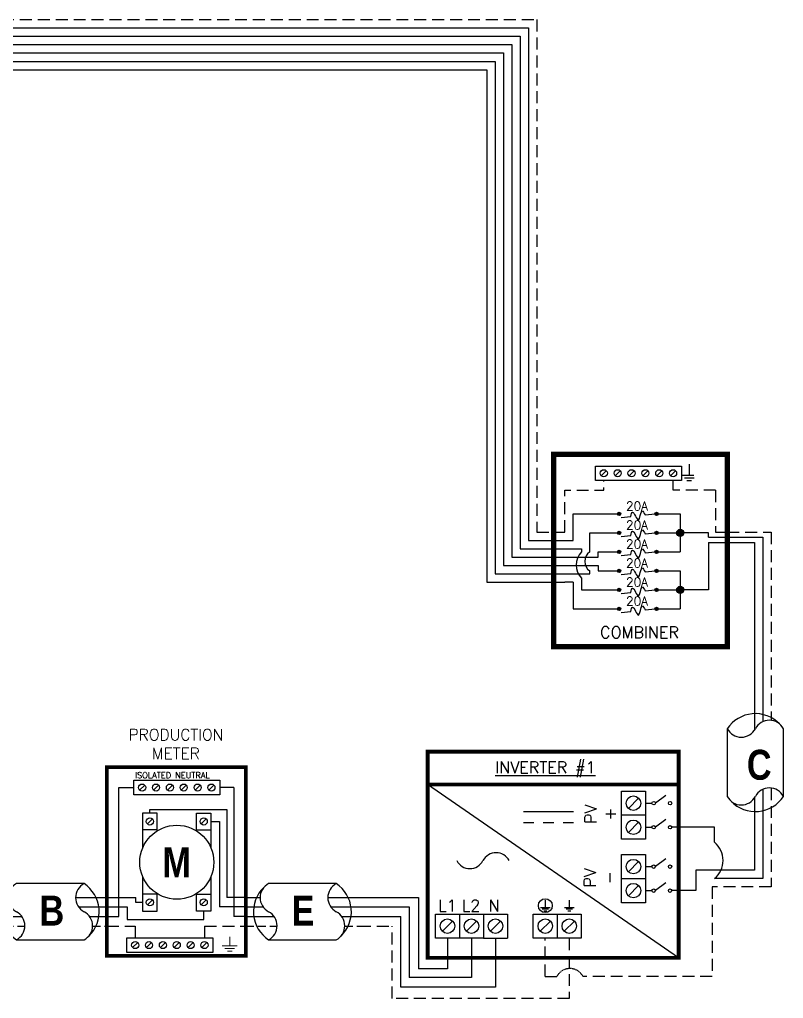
# Model space of a CAD drawing. Header units: feet. Extents: x 16882 to 17651, y 14556 to 15104.
# Drawn here: x 17396.9 to 17636.6, y 14761.6 to 15068.6 of the extents above; entities that cross this region are included whole.
import ezdxf

# ---------------------------------------------------------------- set-up
doc = ezdxf.new("R2010")
doc.units = ezdxf.units.FT
doc.header["$MEASUREMENT"] = 0
doc.linetypes.add('HIDDEN', pattern=[0.375, 0.25, -0.125])
doc.layers.add('TEXT', color=7, linetype='Continuous')
doc.styles.add('ONE LINE TXT', font='techb___.ttf')
doc.styles.get("Standard").update_dxf_attribs({"font": 'simplex.shx'})

# ---------------------------------------------------------------- blocks, each defined once
blk = doc.blocks.new('3stringCombiner')
at = {"linetype": 'Continuous'}
h = blk.add_hatch(color=7, dxfattribs=at)
h.dxf.hatch_style = 1
edge = h.paths.add_edge_path()
edge.add_arc((20.51, 41.65), 0.513, 0, 360)
h = blk.add_hatch(color=7, dxfattribs=at)
h.dxf.hatch_style = 1
edge = h.paths.add_edge_path()
edge.add_arc((32.29, 41.65), 0.513, 0, 360)
h = blk.add_hatch(color=7, dxfattribs=at)
h.dxf.hatch_style = 1
edge = h.paths.add_edge_path()
edge.add_arc((20.51, 35.69), 0.513, 0, 360)
h = blk.add_hatch(color=7, dxfattribs=at)
h.dxf.hatch_style = 1
edge = h.paths.add_edge_path()
edge.add_arc((32.29, 35.69), 0.513, 0, 360)
h = blk.add_hatch(color=254, dxfattribs=at)
h.dxf.hatch_style = 1
edge = h.paths.add_edge_path()
edge.add_arc((39.7, 35.69), 1.11, 0, 360)
h = blk.add_hatch(color=7, dxfattribs=at)
h.dxf.hatch_style = 1
edge = h.paths.add_edge_path()
edge.add_arc((20.51, 29.73), 0.513, 0, 360)
h = blk.add_hatch(color=7, dxfattribs=at)
h.dxf.hatch_style = 1
edge = h.paths.add_edge_path()
edge.add_arc((32.29, 29.73), 0.513, 0, 360)
h = blk.add_hatch(color=253, dxfattribs=at)
h.dxf.hatch_style = 1
edge = h.paths.add_edge_path()
edge.add_arc((20.51, 23.77), 0.513, 0, 360)
h = blk.add_hatch(color=253, dxfattribs=at)
h.dxf.hatch_style = 1
edge = h.paths.add_edge_path()
edge.add_arc((32.29, 23.77), 0.513, 0, 360)
h = blk.add_hatch(color=254, dxfattribs=at)
h.dxf.hatch_style = 1
edge = h.paths.add_edge_path()
edge.add_arc((39.7, 17.8), 1.11, 0, 360)
h = blk.add_hatch(color=253, dxfattribs=at)
h.dxf.hatch_style = 1
edge = h.paths.add_edge_path()
edge.add_arc((20.51, 17.8), 0.513, 0, 360)
h = blk.add_hatch(color=253, dxfattribs=at)
h.dxf.hatch_style = 1
edge = h.paths.add_edge_path()
edge.add_arc((32.29, 17.8), 0.513, 0, 360)
h = blk.add_hatch(color=253, dxfattribs=at)
h.dxf.hatch_style = 1
edge = h.paths.add_edge_path()
edge.add_arc((20.51, 11.84), 0.513, 0, 360)
h = blk.add_hatch(color=253, dxfattribs=at)
h.dxf.hatch_style = 1
edge = h.paths.add_edge_path()
edge.add_arc((32.29, 11.84), 0.513, 0, 360)
at = {"color": 1, "linetype": 'Continuous'}
for p, q in [((13.11, 52.12), (13.11, 56.66)), ((13.11, 56.66), (40.06, 56.66)), ((40.06, 56.66), (40.06, 52.12)), ((40.06, 52.12), (13.11, 52.12)), ((21.11, 40.47), (24.21, 40.81)), ((28.68, 41.3), (31.78, 41.65)), ((21.12, 34.51), (24.22, 34.85)), ((28.69, 35.34), (31.79, 35.69)), ((21.12, 28.54), (24.22, 28.89)), ((28.69, 29.38), (31.79, 29.73)), ((21.11, 22.58), (24.21, 22.93)), ((28.68, 23.42), (31.78, 23.77)), ((21.12, 16.62), (24.22, 16.97)), ((28.69, 17.46), (31.79, 17.8)), ((21.12, 10.66), (24.22, 11.01)), ((28.69, 11.5), (31.79, 11.84))]:
    blk.add_line(p, q, dxfattribs=at)
at = {"color": 4, "linetype": 'Continuous'}
for p, q in [((16.49, 55.18), (14.92, 53.6)), ((20.84, 55.18), (19.27, 53.6)), ((25.19, 55.18), (23.62, 53.6)), ((29.54, 55.18), (27.97, 53.6)), ((33.89, 55.18), (32.32, 53.6)), ((38.25, 55.18), (36.67, 53.6))]:
    blk.add_line(p, q, dxfattribs=at)
at = {"color": 92, "linetype": 'HIDDEN', "ltscale": 15}
for p, q in [((37.46, 49.04), (37.46, 52.12)), ((50.81, 49.04), (37.46, 49.04)), ((50.81, 49.04), (50.81, 35.92)), ((0, 35.92), (3.44, 35.92)), ((50.81, 35.92), (54.46, 35.92))]:
    blk.add_line(p, q, dxfattribs=at)
at = {"color": 7, "linetype": 'Continuous'}
for p, q in [((48.55, 35.69), (39.7, 35.69)), ((48.55, 34.31), (48.55, 35.69)), ((48.55, 34.31), (54.46, 34.31)), ((0, 33.3), (3.44, 33.3)), ((0, 28.06), (3.43, 28.06)), ((0, 22.81), (3.44, 22.81))]:
    blk.add_line(p, q, dxfattribs=at)
at = {"color": 253, "linetype": 'Continuous'}
for p, q in [((48.55, 32.71), (48.55, 17.8)), ((48.55, 32.71), (54.46, 32.71)), ((0, 30.68), (3.44, 30.68)), ((0, 25.43), (3.44, 25.43)), ((0, 20.19), (3.44, 20.19)), ((6.06, 20.19), (6.06, 11.84)), ((48.55, 17.8), (39.7, 17.8)), ((6.06, 11.84), (13.92, 11.84))]:
    blk.add_line(p, q, dxfattribs=at)
at = {"lineweight": 50, "const_width": 1.71}
blk.add_lwpolyline([(54.46, 0), (0, 0), (0, 60.34), (54.46, 60.34)], close=True, dxfattribs=at)
blk.add_lwpolyline([(54.46, 0), (0, 0), (0, 60.34), (54.46, 60.34)], close=True, dxfattribs=at)
at = {"color": 92, "linetype": 'HIDDEN', "ltscale": 15, "flags": 128}
for points in [[(42.53, 57.24), (42.53, 53.74)], [(40.18, 53.74), (44.87, 53.74)], [(44.05, 52.87), (41, 52.87)], [(3.44, 35.92), (3.44, 49.04), (15.71, 49.04), (15.71, 52.12)], [(43.24, 52.01), (41.81, 52.01)]]:
    blk.add_lwpolyline(points, dxfattribs=at)
at = {"color": 7, "linetype": 'Continuous', "flags": 128}
for points in [[(3.44, 33.3), (6.06, 33.3), (6.06, 41.65), (13.92, 41.65)], [(13.92, 41.65), (20.51, 41.65)], [(32.29, 41.65), (39.7, 41.65)], [(39.7, 41.65), (39.7, 29.73)], [(11.3, 29.73), (11.3, 35.69), (13.92, 35.69)], [(13.92, 35.69), (20.51, 35.69)], [(13.92, 35.69), (20.51, 35.69)], [(32.29, 35.69), (39.7, 35.69)], [(3.43, 28.06), (13.92, 28.06), (13.92, 29.73)], [(13.92, 29.73), (20.51, 29.73)], [(13.92, 29.73), (20.51, 29.73)], [(32.29, 29.73), (39.7, 29.73)], [(3.44, 22.81), (11.3, 22.81), (11.3, 23.77)]]:
    blk.add_lwpolyline(points, dxfattribs=at)
at = {"color": 253, "linetype": 'Continuous', "flags": 128}
for points in [[(3.44, 30.68), (8.68, 30.68), (8.68, 29.73)], [(3.44, 25.43), (13.92, 25.43), (13.92, 23.77)], [(13.92, 23.77), (20.51, 23.77)], [(13.92, 23.77), (20.51, 23.77)], [(32.29, 23.77), (39.7, 23.77)], [(39.7, 23.77), (39.7, 11.84)], [(6.06, 20.19), (3.44, 20.19)], [(8.68, 21.46), (8.68, 17.8), (13.92, 17.8)], [(13.92, 17.8), (20.51, 17.8)], [(13.92, 17.8), (20.51, 17.8)], [(32.29, 17.8), (39.7, 17.8)], [(13.92, 11.84), (20.51, 11.84)], [(32.29, 11.84), (39.7, 11.84)]]:
    blk.add_lwpolyline(points, dxfattribs=at)
at = {"color": 4, "linetype": 'Continuous'}
for centre in [(15.71, 54.39), (20.06, 54.39), (24.41, 54.39), (28.76, 54.39), (33.11, 54.39), (37.46, 54.39)]:
    blk.add_circle(centre, 1.11, dxfattribs=at)
at = {"color": 7, "linetype": 'Continuous'}
for centre, radius in [((20.51, 41.65), 0.513), ((32.29, 41.65), 0.513), ((20.51, 35.69), 0.513), ((32.29, 35.69), 0.513), ((39.7, 35.69), 1.11), ((39.7, 35.69), 1.11), ((20.51, 29.73), 0.513), ((32.29, 29.73), 0.513), ((39.7, 17.8), 1.11), ((39.7, 17.8), 1.11)]:
    blk.add_circle(centre, radius, dxfattribs=at)
at = {"color": 253, "linetype": 'Continuous'}
for centre in [(20.51, 23.77), (32.29, 23.77), (20.51, 17.8), (32.29, 17.8), (20.51, 11.84), (32.29, 11.84)]:
    blk.add_circle(centre, 0.513, dxfattribs=at)
blk.add_arc((12.9, 25.59), 5.91, 135.6055, 224.3945, dxfattribs=at)
at = {"color": 7, "linetype": 'Continuous'}
blk.add_arc((13.34, 26.75), 3.61, 124.3567, 235.6433, dxfattribs=at)
at = {"color": 1, "linetype": 'Continuous'}
for points in [[(24.21, 40.81), (24.72, 42.21), (26.59, 39.72), (27.74, 42.55), (28.68, 41.3)], [(24.22, 34.85), (24.73, 36.25), (26.6, 33.76), (27.76, 36.59), (28.69, 35.34)], [(24.22, 28.89), (24.73, 30.29), (26.6, 27.8), (27.76, 30.63), (28.69, 29.38)], [(24.21, 22.93), (24.72, 24.33), (26.59, 21.84), (27.74, 24.67), (28.68, 23.42)], [(24.22, 16.97), (24.73, 18.37), (26.6, 15.87), (27.76, 18.71), (28.69, 17.46)], [(24.22, 11.01), (24.73, 12.41), (26.6, 9.91), (27.76, 12.75), (28.69, 11.5)]]:
    blk.add_spline(points, degree=3, dxfattribs=at)
for p in [(22.67, 42.72), (22.68, 36.76), (22.68, 30.8), (22.67, 24.83), (22.68, 18.87), (22.68, 12.91)]:
    blk.add_text('20A', height=2.778, dxfattribs=at).set_placement(p)
at = {"color": 1, "insert": (26.91, 4.5), "char_height": 3.658, "attachment_point": 5}
blk.add_mtext_dynamic_manual_height_columns('COMBINER', width=1.1897, gutter_width=7.17, heights=[0], dxfattribs=at)
blk = doc.blocks.new('*U13')
at = {"color": 7, "linetype": 'Continuous'}
for p, q in [((-7.14, 13.31), (-28.39, 13.31)), ((-28.39, -4.31), (-7.14, -4.31))]:
    blk.add_line(p, q, dxfattribs=at)
at = {"color": 7}
for p, q in [((-35.53, 9), (-31.05, 9)), ((-9.81, 9), (0, 9))]:
    blk.add_line(p, q, dxfattribs=at)
at = {"color": 10}
for p, q in [((-35.53, 6), (-30.11, 6)), ((-8.87, 6), (0, 6))]:
    blk.add_line(p, q, dxfattribs=at)
at = {"color": 253}
for p, q in [((-35.53, 3), (-26.66, 3)), ((-5.41, 3), (0, 3))]:
    blk.add_line(p, q, dxfattribs=at)
at = {"color": 92, "linetype": 'HIDDEN', "ltscale": 10}
for p, q in [((-4.48, 0), (0, 0)), ((-35.53, 0), (-25.72, 0))]:
    blk.add_line(p, q, dxfattribs=at)
at = {"linetype": 'Continuous'}
for centre, start, end in [((-26.08, 8.91), 117.6639, 242.3361), ((-4.83, 8.91), 117.6639, 242.3361), ((-30.7, 0.09), 297.6639, 62.3361), ((-9.45, 0.09), 297.6639, 62.3361)]:
    blk.add_arc(centre, 4.98, start, end, dxfattribs=at)
at = {"color": 7, "linetype": 'Continuous'}
for centre, start, end in [((-12.99, 4.5), 313.9732, 56.4265), ((-22.54, 4.5), 133.9732, 236.4265)]:
    blk.add_arc(centre, 10.58, start, end, dxfattribs=at)
blk = doc.blocks.new('productionMeter')
at = {"color": 253, "linetype": 'Continuous'}
for p, q in [((-39.9, 3), (-39.9, 43.45)), ((-39.9, 43.45), (-35.13, 43.45)), ((-3.71, 43.45), (-8.18, 43.45)), ((-3.71, 43.45), (-3.71, 3)), ((-43.61, 3), (-39.9, 3)), ((0, 3), (-3.71, 3))]:
    blk.add_line(p, q, dxfattribs=at)
at = {"color": 1, "linetype": 'Continuous'}
for p, q in [((-35.13, 41.18), (-35.13, 45.72)), ((-35.13, 45.72), (-8.18, 45.72)), ((-8.18, 45.72), (-8.18, 41.18)), ((-8.18, 41.18), (-35.13, 41.18)), ((-32.38, 35.4), (-32.38, 24.5)), ((-27.84, 35.4), (-32.38, 35.4)), ((-27.84, 29.86), (-27.84, 35.4)), ((-15.47, 29.86), (-15.47, 35.4)), ((-15.47, 35.4), (-10.93, 35.4)), ((-10.93, 35.4), (-10.93, 24.5)), ((-27.84, 30.21), (-32.38, 30.21)), ((-15.47, 30.21), (-10.93, 30.21)), ((-32.38, 15.55), (-32.38, 4.64)), ((-10.93, 15.55), (-10.93, 4.64)), ((-27.84, 10.04), (-32.38, 10.04)), ((-27.84, 4.64), (-27.84, 10.18)), ((-15.47, 4.64), (-15.47, 10.18)), ((-15.47, 10.04), (-10.93, 10.04)), ((-32.38, 4.64), (-27.84, 4.64)), ((-10.93, 4.64), (-15.47, 4.64)), ((-37.32, -8.24), (-37.32, -3.7)), ((-37.32, -3.7), (-10.37, -3.7)), ((-10.37, -3.7), (-10.37, -8.24)), ((-10.37, -8.24), (-37.32, -8.24))]:
    blk.add_line(p, q, dxfattribs=at)
at = {"color": 4, "linetype": 'Continuous'}
for p, q in [((-31.74, 44.23), (-33.32, 42.66)), ((-27.39, 44.23), (-28.97, 42.66)), ((-23.04, 44.23), (-24.62, 42.66)), ((-18.69, 44.23), (-20.26, 42.66)), ((-14.34, 44.23), (-15.91, 42.66)), ((-9.99, 44.23), (-11.56, 42.66)), ((-29.33, 33.59), (-30.9, 32.02)), ((-12.41, 33.59), (-13.98, 32.02)), ((-29.33, 8.23), (-30.9, 6.66)), ((-12.41, 8.23), (-13.98, 6.66)), ((-33.93, -5.19), (-35.51, -6.76)), ((-29.58, -5.19), (-31.15, -6.76)), ((-25.23, -5.19), (-26.8, -6.76)), ((-20.88, -5.19), (-22.45, -6.76)), ((-16.53, -5.19), (-18.1, -6.76)), ((-12.18, -5.19), (-13.75, -6.76))]:
    blk.add_line(p, q, dxfattribs=at)
at = {"color": 7}
for p, q in [((-30.11, 35.4), (-30.11, 36.59)), ((-30.11, 36.59), (-5.98, 36.59)), ((-5.98, 36.59), (-5.98, 9)), ((-43.61, 9), (-34.54, 9)), ((-34.54, 7.44), (-34.54, 9)), ((-32.38, 7.44), (-34.54, 7.44)), ((0, 9), (-5.98, 9))]:
    blk.add_line(p, q, dxfattribs=at)
at = {"color": 10, "linetype": 'Continuous'}
for p, q in [((-10.93, 32.81), (-8.25, 32.81)), ((-8.25, 32.81), (-8.25, 6)), ((-43.61, 6), (-37.24, 6)), ((-37.24, 6), (-37.24, 2.05)), ((-13.2, 2.05), (-13.2, 4.64)), ((0, 6), (-8.25, 6)), ((-37.24, 2.05), (-13.2, 2.05))]:
    blk.add_line(p, q, dxfattribs=at)
at = {"color": 92, "linetype": 'HIDDEN', "ltscale": 15}
for p, q in [((-43.61, 0), (-34.72, 0)), ((-12.97, 0), (-12.97, -3.7)), ((-12.97, 0), (0, 0)), ((-34.72, 0), (-34.72, -3.7))]:
    blk.add_line(p, q, dxfattribs=at)
at = {"lineweight": 50, "const_width": 1.19}
blk.add_lwpolyline([(-43.61, -9.34), (-43.61, 49.84), (0, 49.84), (0, -9.34)], close=True, dxfattribs=at)
at = {"color": 92, "linetype": 'Continuous', "lineweight": 5, "ltscale": 0.05, "flags": 128}
for points in [[(-5.04, -3.33), (-5.04, -6.18)], [(-2.7, -6.18), (-7.38, -6.18)], [(-6.57, -7.05), (-3.51, -7.05)], [(-5.76, -7.91), (-4.32, -7.91)]]:
    blk.add_lwpolyline(points, dxfattribs=at)
at = {"color": 4, "linetype": 'Continuous'}
for centre in [(-32.53, 43.45), (-28.18, 43.45), (-23.83, 43.45), (-19.48, 43.45), (-15.13, 43.45), (-10.78, 43.45), (-30.11, 32.81), (-13.2, 32.81), (-30.11, 7.44), (-13.2, 7.44), (-34.72, -5.97), (-30.37, -5.97), (-26.02, -5.97), (-21.67, -5.97), (-17.32, -5.97), (-12.97, -5.97)]:
    blk.add_circle(centre, 1.11, dxfattribs=at)
at = {"linetype": 'Continuous'}
blk.add_circle((-21.65, 20.02), 11.62, dxfattribs=at)
at = {"color": 4, "linetype": 'Continuous'}
blk.add_text('ISOLATED NEUTRAL', height=1.8743, dxfattribs=at).set_placement((-34.77, 46.37))
at = {"color": 253, "linetype": 'Continuous', "style": 'ONE LINE TXT'}
blk.add_text('M', height=9.38, dxfattribs=at).set_placement((-26.21, 15.31))
at = {"color": 1, "insert": (-21.93, 57.08), "char_height": 3.5433, "attachment_point": 5}
blk.add_mtext_dynamic_manual_height_columns('PRODUCTION METER', width=1.3203, gutter_width=7.17, heights=[0], dxfattribs=at)
blk = doc.blocks.new('*U17')
at = {"color": 7}
blk.add_blockref('productionMeter', (0, 0), dxfattribs=at)

msp = doc.modelspace()

# ---------------------------------------------------------------- linework, layer by layer
at = {"color": 7, "linetype": 'Continuous'}
for p, q in [((17266.75, 15066.01), (17556.64, 15066.01)), ((17556.64, 15066.01), (17556.64, 14905.24)), ((17270.35, 15060.77), (17551.4, 15060.77)), ((17551.4, 15060.77), (17551.4, 14899.99)), ((17271.86, 15055.52), (17546.15, 15055.52)), ((17546.15, 15055.52), (17546.15, 14894.75)), ((17556.64, 14905.24), (17564.52, 14905.24)), ((17618.99, 14906.25), (17630.15, 14906.25)), ((17630.15, 14906.25), (17630.15, 14848.42)), ((17551.4, 14899.99), (17564.52, 14899.99)), ((17546.15, 14894.75), (17564.52, 14894.75)), ((17618.98, 14846.19), (17618.98, 14824.95)), ((17636.6, 14824.95), (17636.6, 14846.19)), ((17603.72, 14774.34), (17524.95, 14828.71)), ((17630.15, 14827.17), (17630.15, 14799.17)), ((17570.77, 14820.1), (17555.01, 14820.1)), ((17558.3, 14816.69), (17555.01, 14816.69)), ((17564.54, 14816.69), (17561.24, 14816.69)), ((17570.77, 14816.69), (17567.48, 14816.69)), ((17614.98, 14815.29), (17601.58, 14815.29)), ((17614.98, 14810.57), (17614.98, 14815.29)), ((17630.15, 14799.17), (17614.98, 14799.17)), ((17503.41, 14793.29), (17522.11, 14793.29)), ((17522.11, 14793.29), (17522.11, 14770.91)), ((17531.17, 14780.5), (17531.17, 14770.91)), ((17531.17, 14770.91), (17522.11, 14770.91))]:
    msp.add_line(p, q, dxfattribs=at)
at = {"color": 253, "linetype": 'Continuous'}
for p, q in [((17267.38, 15063.39), (17554.02, 15063.39)), ((17554.02, 15063.39), (17554.02, 14902.62)), ((17271.95, 15058.15), (17548.77, 15058.15)), ((17548.77, 15058.15), (17548.77, 14897.37)), ((17269.93, 15052.9), (17543.53, 15052.9)), ((17543.53, 15052.9), (17543.53, 14892.13)), ((17618.99, 14904.64), (17627.53, 14904.64)), ((17627.53, 14904.64), (17627.53, 14845.75)), ((17554.02, 14902.62), (17564.52, 14902.62)), ((17548.77, 14897.37), (17564.52, 14897.37)), ((17543.53, 14892.13), (17564.52, 14892.13)), ((17627.53, 14824.51), (17627.53, 14801.79)), ((17627.53, 14801.79), (17609.07, 14801.79)), ((17609.07, 14801.79), (17609.07, 14795.4)), ((17609.07, 14795.4), (17601.58, 14795.4)), ((17503.41, 14787.29), (17516.5, 14787.29)), ((17516.5, 14765.14), (17516.5, 14787.29)), ((17546.23, 14780.5), (17546.23, 14765.14)), ((17546.23, 14765.14), (17516.5, 14765.14))]:
    msp.add_line(p, q, dxfattribs=at)
at = {"color": 92, "linetype": 'HIDDEN', "ltscale": 15}
for p, q in [((17618.99, 14907.86), (17632.77, 14907.86)), ((17632.77, 14907.86), (17632.77, 14848.82)), ((17632.77, 14827.58), (17632.77, 14796.55)), ((17632.77, 14796.55), (17614.27, 14796.55)), ((17614.27, 14796.55), (17614.27, 14768.47)), ((17503.41, 14784.29), (17513.76, 14784.29)), ((17513.76, 14761.6), (17513.76, 14784.29)), ((17561.87, 14768.47), (17561.87, 14780.5)), ((17569.41, 14780.5), (17569.41, 14761.6)), ((17561.87, 14768.47), (17565.47, 14768.47)), ((17614.27, 14768.47), (17573.71, 14768.47)), ((17569.41, 14761.6), (17513.76, 14761.6))]:
    msp.add_line(p, q, dxfattribs=at)
at = {"color": 1, "linetype": 'Continuous'}
for p, q in [((17585.76, 14811.53), (17585.76, 14826.59)), ((17585.76, 14826.59), (17593.3, 14826.59)), ((17585.76, 14811.53), (17585.76, 14826.59)), ((17593.3, 14826.59), (17593.3, 14811.53)), ((17593.3, 14826.59), (17593.3, 14819.06)), ((17599.73, 14825.29), (17596.46, 14822.85)), ((17593.3, 14822.83), (17595.34, 14822.83)), ((17593.3, 14819.06), (17585.76, 14819.06)), ((17599.73, 14817.75), (17596.46, 14815.31)), ((17593.3, 14815.29), (17595.34, 14815.29)), ((17593.3, 14811.53), (17585.76, 14811.53)), ((17585.76, 14791.63), (17585.76, 14806.7)), ((17585.76, 14806.7), (17593.3, 14806.7)), ((17593.3, 14806.7), (17593.3, 14799.16)), ((17599.73, 14805.39), (17596.46, 14802.95)), ((17593.3, 14802.93), (17595.34, 14802.93)), ((17593.3, 14799.16), (17585.76, 14799.16)), ((17593.3, 14799.16), (17593.3, 14791.63)), ((17599.73, 14797.86), (17596.46, 14795.42)), ((17593.3, 14795.4), (17595.34, 14795.4)), ((17593.3, 14791.63), (17585.76, 14791.63)), ((17527.4, 14788.04), (17542.47, 14788.04)), ((17527.4, 14780.5), (17527.4, 14788.04)), ((17527.4, 14788.04), (17534.93, 14788.04)), ((17534.93, 14788.04), (17534.93, 14780.5)), ((17542.47, 14788.04), (17542.47, 14780.5)), ((17542.47, 14788.04), (17550, 14788.04)), ((17550, 14788.04), (17550, 14780.5)), ((17558.11, 14788.04), (17573.17, 14788.04)), ((17558.11, 14780.5), (17558.11, 14788.04)), ((17558.11, 14788.04), (17565.64, 14788.04)), ((17565.64, 14788.04), (17565.64, 14780.5)), ((17573.17, 14788.04), (17573.17, 14780.5)), ((17542.47, 14780.5), (17527.4, 14780.5)), ((17542.47, 14780.5), (17550, 14780.5)), ((17573.17, 14780.5), (17558.11, 14780.5))]:
    msp.add_line(p, q, dxfattribs=at)
at = {"color": 4, "linetype": 'Continuous'}
for p, q in [((17591.14, 14824.43), (17587.93, 14821.22)), ((17591.14, 14816.9), (17587.93, 14813.69)), ((17591.14, 14804.54), (17587.93, 14801.32)), ((17591.14, 14797), (17587.93, 14793.79)), ((17532.77, 14785.88), (17529.56, 14782.66)), ((17540.31, 14785.88), (17537.09, 14782.66)), ((17547.84, 14785.88), (17544.63, 14782.66)), ((17563.48, 14785.88), (17560.27, 14782.66)), ((17571.01, 14785.88), (17567.8, 14782.66))]:
    msp.add_line(p, q, dxfattribs=at)
at = {"color": 10, "linetype": 'Continuous'}
for p, q in [((17503.41, 14790.29), (17519.17, 14790.29)), ((17519.17, 14790.29), (17519.17, 14768.11)), ((17538.7, 14780.5), (17538.7, 14768.11)), ((17538.7, 14768.11), (17519.17, 14768.11))]:
    msp.add_line(p, q, dxfattribs=at)
at = {"color": 7, "lineweight": 50, "const_width": 1.19}
msp.add_lwpolyline([(17524.95, 14774.34), (17524.95, 14838.99), (17603.72, 14838.99), (17603.72, 14774.34)], close=True, dxfattribs=at)
at = {"lineweight": 50, "const_width": 1.19}
msp.add_lwpolyline([(17524.95, 14828.71), (17524.95, 14838.99), (17603.72, 14838.99), (17603.72, 14828.71)], close=True, dxfattribs=at)
at = {"color": 92, "linetype": 'Continuous', "flags": 128}
for points in [[(17560.33, 14790.15), (17563.41, 14790.15)], [(17561.87, 14792.45), (17561.87, 14790.15)], [(17567.87, 14790.15), (17570.94, 14790.15)], [(17569.41, 14792.45), (17569.41, 14790.15)], [(17562.87, 14789.58), (17560.87, 14789.58)], [(17562.34, 14789.01), (17561.4, 14789.01)], [(17570.41, 14789.58), (17568.4, 14789.58)], [(17569.88, 14789.01), (17568.93, 14789.01)]]:
    msp.add_lwpolyline(points, dxfattribs=at)
at = {"color": 4, "linetype": 'Continuous'}
for centre in [(17589.53, 14822.83), (17589.53, 14815.29), (17589.53, 14802.93), (17589.53, 14795.4), (17531.17, 14784.27), (17538.7, 14784.27), (17546.23, 14784.27), (17561.87, 14784.27), (17569.41, 14784.27)]:
    msp.add_circle(centre, 2.27, dxfattribs=at)
at = {"color": 1, "linetype": 'Continuous'}
for centre in [(17595.88, 14822.83), (17601.04, 14822.83), (17595.88, 14815.29), (17601.04, 14815.29), (17595.88, 14802.93), (17601.04, 14802.93), (17595.88, 14795.4), (17601.04, 14795.4)]:
    msp.add_circle(centre, 0.541, dxfattribs=at)
at = {"color": 92, "linetype": 'Continuous'}
msp.add_circle((17561.87, 14790.7), 2.17, dxfattribs=at)
at = {"color": 7, "linetype": 'Continuous'}
for centre, start, end in [((17627.79, 14840.34), 43.9732, 146.4265), ((17627.79, 14830.8), 223.9732, 326.4265)]:
    msp.add_arc(centre, 10.58, start, end, dxfattribs=at)
at = {"linetype": 'Continuous'}
for centre, radius, start, end in [((17632.2, 14843.88), 4.98, 27.6639, 152.3361), ((17623.38, 14848.5), 4.98, 207.6639, 332.3361), ((17632.2, 14822.64), 4.98, 27.6639, 152.3361), ((17623.38, 14827.26), 4.98, 207.6639, 332.3361), ((17610.21, 14804.87), 7.43, 309.9338, 50.0662), ((17546.42, 14802.65), 4.65, 27.6639, 152.3361), ((17538.18, 14806.97), 4.65, 207.6639, 332.3361)]:
    msp.add_arc(centre, radius, start, end, dxfattribs=at)
at = {"color": 92, "linetype": 'HIDDEN', "ltscale": 0.3}
msp.add_arc((17569.59, 14766.31), 4.65, 27.6639, 152.3361, dxfattribs=at)
at = {"layer": 'TEXT', "color": 92, "linetype": 'HIDDEN', "ltscale": 15}
for p, q in [((17267.62, 15068.63), (17559.26, 15068.63)), ((17559.26, 15068.63), (17559.26, 14907.86)), ((17559.26, 14907.86), (17564.52, 14907.86))]:
    msp.add_line(p, q, dxfattribs=at)

# ---------------------------------------------------------------- block references
at = {"color": 7}
for name, p in [('3stringCombiner', (17564.52, 14871.94)), ('*U17', (17467.88, 14784.29)), ('*U13', (17424.27, 14784.29)), ('*U13', (17503.41, 14784.29))]:
    msp.add_blockref(name, p, dxfattribs=at)

# ---------------------------------------------------------------- texts
at = {"color": 1, "linetype": 'Continuous'}
msp.add_text('%%UINVERTER #1', height=3.6576, dxfattribs=at).set_placement((17546.16, 14832.26))
at = {"color": 1, "linetype": 'Continuous', "char_height": 9.3833, "attachment_point": 1, "style": 'ONE LINE TXT'}
for s, insert in [('{\\W1;\\C256;C}', (17625.12, 14839.58)), ('{\\W1;\\C256;B}', (17403.13, 14793.83)), ('{\\W1;\\C256;E}', (17482.27, 14793.83))]:
    msp.add_mtext_dynamic_manual_height_columns(s, width=0.1385, gutter_width=2.13, heights=[0], dxfattribs=dict(at, insert=insert))
at = {"color": 1, "char_height": 3.658, "attachment_point": 5, "rotation": 90}
for s, width, insert in [('PV +', 2.8378, (17579.14, 14819.47)), ('PV -', 2.8013, (17578.91, 14799.49))]:
    msp.add_mtext_dynamic_manual_height_columns(s, width=width, gutter_width=0.75, heights=[0], dxfattribs=dict(at, insert=insert))
at = {"color": 1, "attachment_point": 5}
for s, insert, char_height in [('L1', (17531.11, 14790.68), 3.658), ('L2', (17538.57, 14790.71), 3.658), ('N', (17545.82, 14790.65), 3.66)]:
    msp.add_mtext_dynamic_manual_height_columns(s, width=0.1481, gutter_width=0.75, heights=[0], dxfattribs=dict(at, insert=insert, char_height=char_height))

doc.saveas('drawing.dxf')
